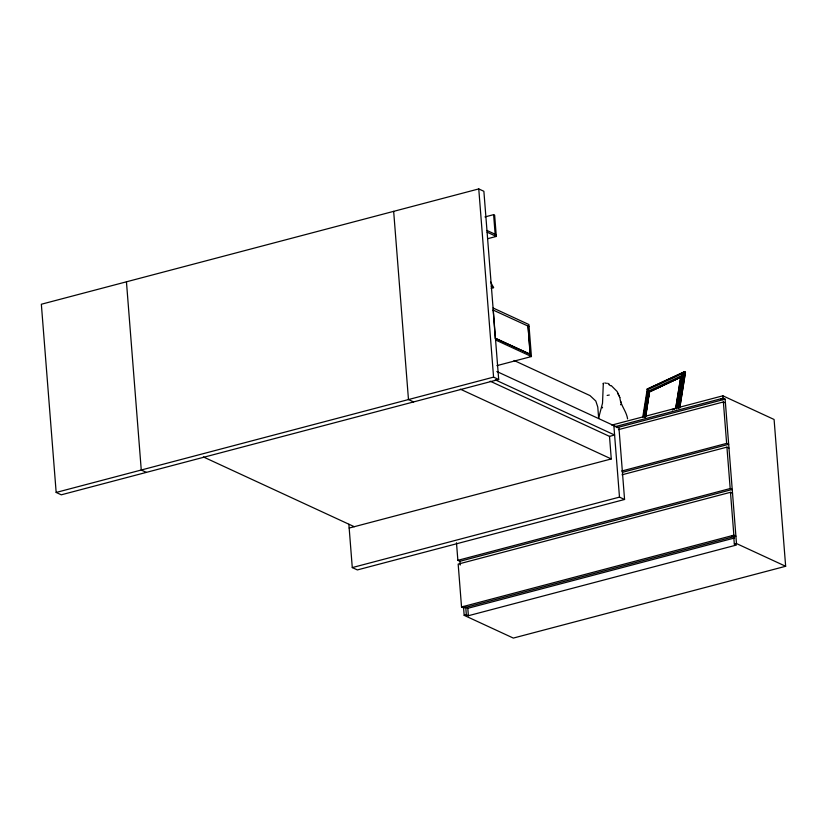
<?xml version="1.0" encoding="UTF-8"?>
<svg xmlns="http://www.w3.org/2000/svg" width="827" height="827" viewBox="0 0 827 827"><rect width="100%" height="100%" fill="white"/><g stroke="black" fill="none" stroke-linecap="round" stroke-linejoin="round"><path stroke-width="1.24" d="M603.317 383.883L603.328 383.108L602.521 403.225L598.707 417.656M680.652 377.257L649.505 391.884L680.693 377.184A2.481 2.099 -40 0 0 681.675 375.696L681.861 374.724A2.822 2.388 -40 0 1 682.482 373.783L683.34 373.163A1.695 1.437 -40 0 0 684.146 371.943M642.775 416.994L647.262 389.072L684.549 371.747L685.49 372.491M643.344 416.901L647.706 389.703L683.34 373.163L677.789 407.752M644.605 416.87L648.761 390.995L681.675 375.696L676.331 408.962L675.711 408.218L680.693 377.184L649.381 391.74L645.194 417.811M645.349 417.687L649.505 391.843L647.19 389.114L647.954 389.496M645.815 416.208L649.443 391.802M678.305 408.321L684.549 371.747L678.636 408.548M679.711 407.732L685.418 372.191M679.815 407.773L685.459 372.222M602.304 407.918L602.542 407.297M647.19 389.114L684.156 371.943M672.144 409.675L675.783 408.176L672.237 409.841M478.761 188.918L41.35 304.243L56.164 492.447L61.281 494.815L498.691 379.49L483.878 191.285L478.761 188.918L493.574 377.122L498.691 379.49M484.973 216.932L493.605 214.658L494.639 215.134L496.314 236.429L487.682 238.703M491.166 288.282L493.585 287.641L490.618 282.048M495.27 338.253L530.262 354.307L495.27 338.253L493.223 309.98M496.893 365.648L531.43 356.54L528.908 324.546L493.068 307.975M56.164 492.447L493.574 377.122M611.711 425.119L722.891 395.802L774.093 419.485L785.65 566.278L513.329 638.082L464.174 615.35L463.585 607.938L461.538 606.987L458.168 564.107L730.479 492.303L732.526 493.254M614.957 426.711L723.077 398.2L725.124 399.152L736.485 543.556L785.65 566.278M617.014 427.652L725.124 399.152M618.441 429.637L723.377 401.963L725.424 402.914M490.173 381.195L609.499 436.367L614.606 435.012L495.28 379.851M349.17 528.05L611.277 458.944L609.499 436.367M621.697 471.039L726.633 443.375L728.68 444.316L622.504 472.31M621.997 474.801L726.923 447.138L728.98 448.079M348.87 524.287L352.281 567.58L619.485 497.12L624.571 499.477L618.947 427.962L496.872 371.519M624.571 499.477L357.367 569.927L352.281 567.58M457.869 560.334L730.189 488.54L732.236 489.491L459.915 561.285L457.869 560.334L456.483 542.77M461.538 606.987L733.859 535.193L735.906 536.144L463.585 607.938M463.709 606.418L467.803 608.31L734.541 537.984M464.174 615.35L466.335 614.781L468.392 615.722L736.371 545.065L734.324 544.125L733.735 536.713L731.688 535.762M734.324 544.125L736.485 543.556M607.152 395.43L609.303 395.027M604.764 382.984L606.47 383.294M486.958 230.464L496.179 234.723M487.093 232.17L496.314 236.429M491.31 286.597L493.585 287.641M720.906 398.779L722.953 399.72M493.047 310.022L529.063 326.551M495.58 339.969L531.43 356.54M514.032 360.469L590.002 395.595L595.812 401.033L597.776 407.018L598.686 418.503M460.36 389.176L611.277 458.944M413.593 401.932L408.476 399.565L393.662 211.361M203.359 456.938L354.276 526.706M146.379 472.382L141.262 470.015L126.448 281.811M680.704 377.577L675.783 408.176M607.659 383.273L609.354 384.255M609.023 384.679L610.533 385.785M611.267 385.62L617.118 391.481L618.989 395.947M619.847 397.415L617.738 393.042M620.539 404.238L620.829 404.848M627.6 418.917C626.494 411.236 620.508 405.302 619.857 397.58M722.891 395.802L723.077 398.2M723.377 401.963L726.633 443.375M726.923 447.138L730.189 488.54M730.479 492.303L733.859 535.193M613.861 425.605L619.485 497.12M530.417 356.189L528.039 326.076L530.097 354.359M493.605 214.658L495.146 234.248M467.803 608.31L468.392 615.722M465.756 607.369L466.335 614.781M459.915 561.285L460.215 565.048M620.736 402.17L620.519 401.426L620.736 402.17"/></g></svg>
